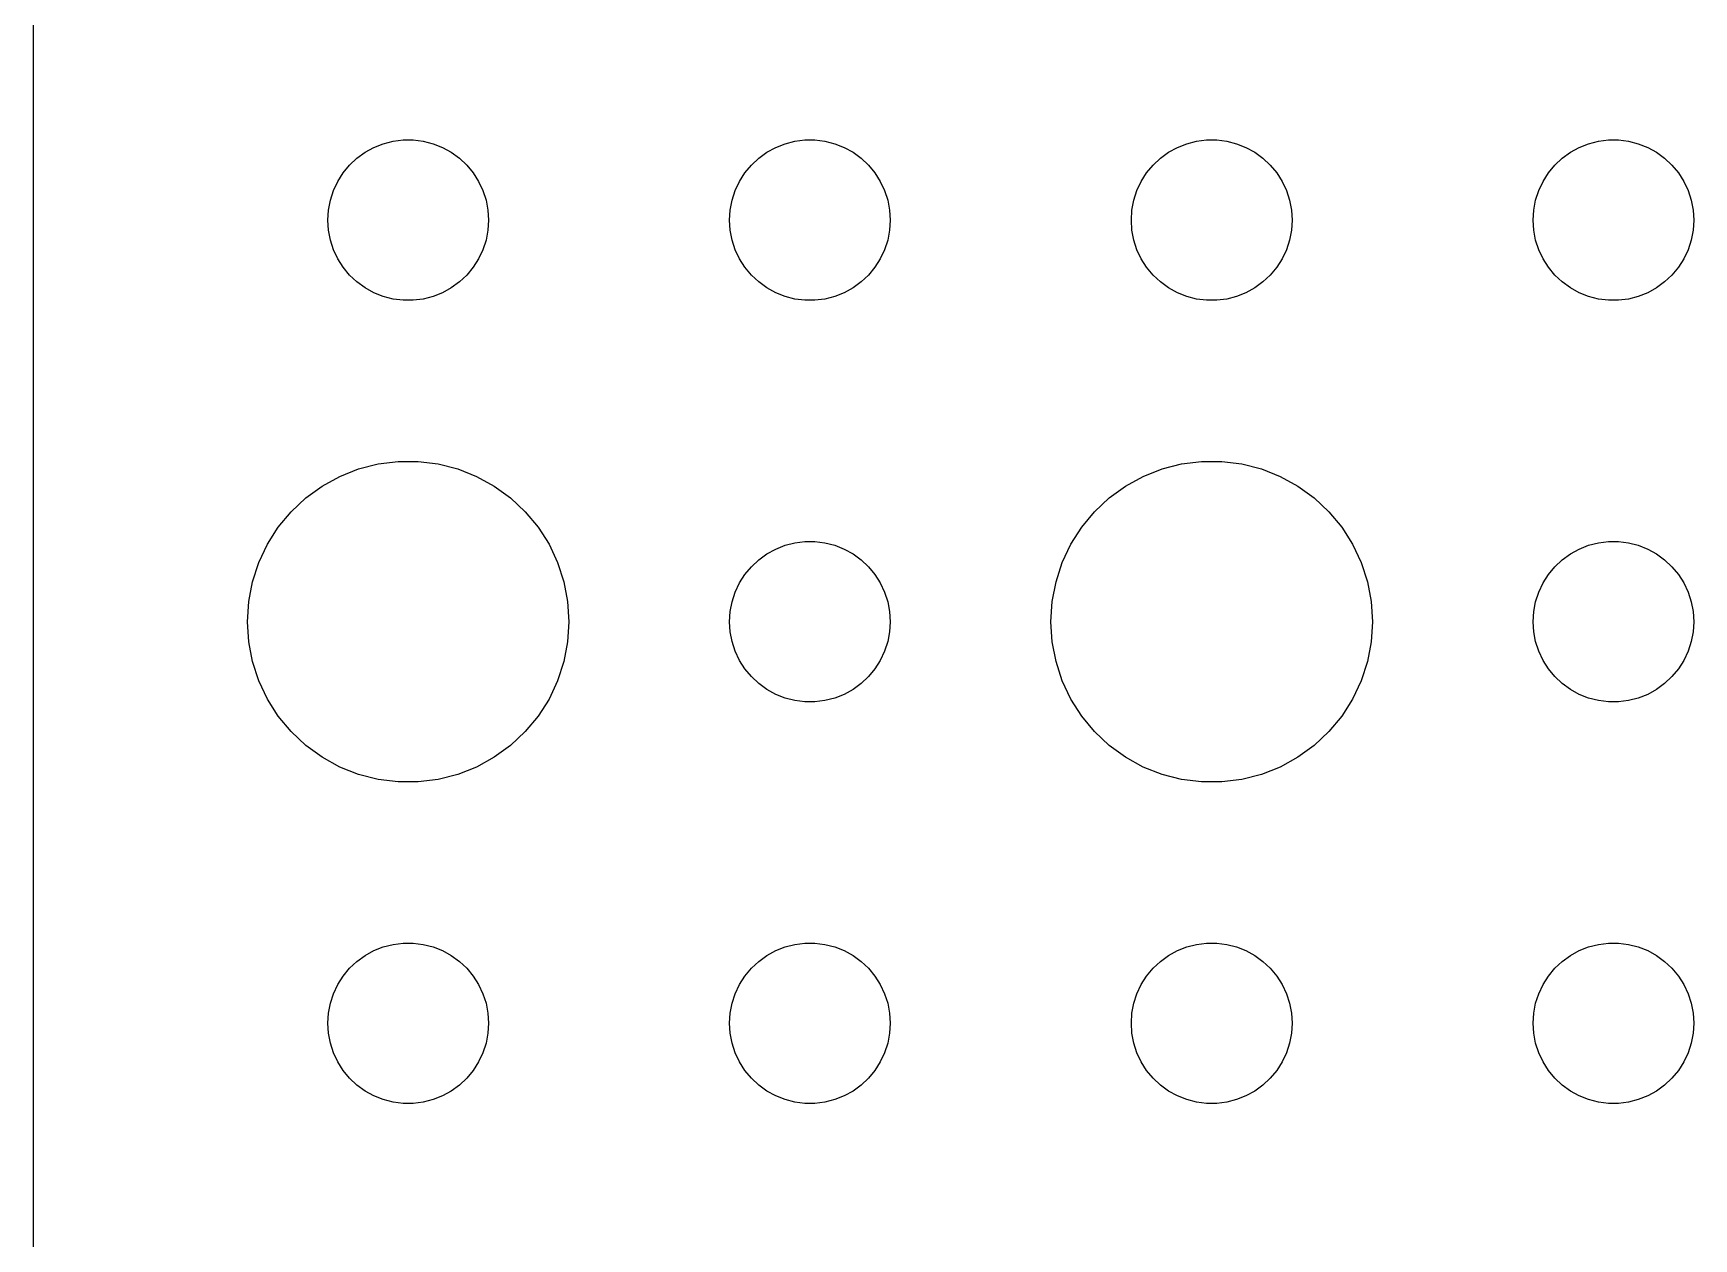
# Model space of a CAD drawing. Header units: metres. Extents: x -150 to 150, y -104 to 104.
# Drawn here: x -149.5 to -118.5, y -79.03 to -56.51 of the extents above; entities that cross this region are included whole.
import ezdxf

# ---------------------------------------------------------------- set-up
doc = ezdxf.new("R2010")
doc.units = ezdxf.units.M

msp = doc.modelspace()

# ---------------------------------------------------------------- linework, layer by layer
for p, q in [((-149.5, 99.5), (-149.5, -99.5)), ((-143.139, -58.6428), (-142.964, -58.5734)), ((-142.964, -58.5734), (-142.781, -58.5266)), ((-142.781, -58.5266), (-142.594, -58.503)), ((-142.594, -58.503), (-142.406, -58.503)), ((-142.406, -58.503), (-142.219, -58.5266)), ((-142.219, -58.5266), (-142.036, -58.5734)), ((-142.036, -58.5734), (-141.861, -58.6428)), ((-135.639, -58.6428), (-135.464, -58.5734)), ((-135.464, -58.5734), (-135.281, -58.5266)), ((-135.281, -58.5266), (-135.094, -58.503)), ((-135.094, -58.503), (-134.906, -58.503)), ((-134.906, -58.503), (-134.719, -58.5266)), ((-134.719, -58.5266), (-134.536, -58.5734)), ((-134.536, -58.5734), (-134.361, -58.6428)), ((-128.139, -58.6428), (-127.964, -58.5734)), ((-127.964, -58.5734), (-127.781, -58.5266)), ((-127.781, -58.5266), (-127.594, -58.503)), ((-127.594, -58.503), (-127.406, -58.503)), ((-127.406, -58.503), (-127.219, -58.5266)), ((-127.219, -58.5266), (-127.036, -58.5734)), ((-127.036, -58.5734), (-126.861, -58.6428)), ((-120.639, -58.6428), (-120.464, -58.5734)), ((-120.464, -58.5734), (-120.281, -58.5266)), ((-120.281, -58.5266), (-120.094, -58.503)), ((-120.094, -58.503), (-119.906, -58.503)), ((-119.906, -58.503), (-119.719, -58.5266)), ((-119.719, -58.5266), (-119.536, -58.5734)), ((-119.536, -58.5734), (-119.361, -58.6428)), ((-143.593, -58.9732), (-143.456, -58.8442)), ((-143.456, -58.8442), (-143.304, -58.7335)), ((-143.304, -58.7335), (-143.139, -58.6428)), ((-141.861, -58.6428), (-141.696, -58.7335)), ((-141.696, -58.7335), (-141.544, -58.8442)), ((-141.544, -58.8442), (-141.407, -58.9732)), ((-136.093, -58.9732), (-135.956, -58.8442)), ((-135.956, -58.8442), (-135.804, -58.7335)), ((-135.804, -58.7335), (-135.639, -58.6428)), ((-134.361, -58.6428), (-134.196, -58.7335)), ((-134.196, -58.7335), (-134.044, -58.8442)), ((-134.044, -58.8442), (-133.907, -58.9732)), ((-128.593, -58.9732), (-128.456, -58.8442)), ((-128.456, -58.8442), (-128.304, -58.7335)), ((-128.304, -58.7335), (-128.139, -58.6428)), ((-126.861, -58.6428), (-126.696, -58.7335)), ((-126.696, -58.7335), (-126.544, -58.8442)), ((-126.544, -58.8442), (-126.407, -58.9732)), ((-121.093, -58.9732), (-120.956, -58.8442)), ((-120.956, -58.8442), (-120.804, -58.7335)), ((-120.804, -58.7335), (-120.639, -58.6428)), ((-119.361, -58.6428), (-119.196, -58.7335)), ((-119.196, -58.7335), (-119.044, -58.8442)), ((-119.044, -58.8442), (-118.907, -58.9732)), ((-143.814, -59.2774), (-143.714, -59.1183)), ((-143.714, -59.1183), (-143.593, -58.9732)), ((-141.407, -58.9732), (-141.286, -59.1183)), ((-141.286, -59.1183), (-141.186, -59.2774)), ((-136.314, -59.2774), (-136.214, -59.1183)), ((-136.214, -59.1183), (-136.093, -58.9732)), ((-133.907, -58.9732), (-133.786, -59.1183)), ((-133.786, -59.1183), (-133.686, -59.2774)), ((-128.814, -59.2774), (-128.714, -59.1183)), ((-128.714, -59.1183), (-128.593, -58.9732)), ((-126.407, -58.9732), (-126.286, -59.1183)), ((-126.286, -59.1183), (-126.186, -59.2774)), ((-121.314, -59.2774), (-121.214, -59.1183)), ((-121.214, -59.1183), (-121.093, -58.9732)), ((-118.907, -58.9732), (-118.786, -59.1183)), ((-118.786, -59.1183), (-118.686, -59.2774)), ((-143.953, -59.627), (-143.895, -59.4478)), ((-143.895, -59.4478), (-143.814, -59.2774)), ((-141.186, -59.2774), (-141.105, -59.4478)), ((-141.105, -59.4478), (-141.047, -59.627)), ((-136.453, -59.627), (-136.395, -59.4478)), ((-136.395, -59.4478), (-136.314, -59.2774)), ((-133.686, -59.2774), (-133.605, -59.4478)), ((-133.605, -59.4478), (-133.547, -59.627)), ((-128.953, -59.627), (-128.895, -59.4478)), ((-128.895, -59.4478), (-128.814, -59.2774)), ((-126.186, -59.2774), (-126.105, -59.4478)), ((-126.105, -59.4478), (-126.047, -59.627)), ((-121.453, -59.627), (-121.395, -59.4478)), ((-121.395, -59.4478), (-121.314, -59.2774)), ((-118.686, -59.2774), (-118.605, -59.4478)), ((-118.605, -59.4478), (-118.547, -59.627)), ((-144, -60), (-143.988, -59.812)), ((-143.988, -59.812), (-143.953, -59.627)), ((-141.047, -59.627), (-141.012, -59.812)), ((-141.012, -59.812), (-141, -60)), ((-136.5, -60), (-136.488, -59.812)), ((-136.488, -59.812), (-136.453, -59.627)), ((-133.547, -59.627), (-133.512, -59.812)), ((-133.512, -59.812), (-133.5, -60)), ((-129, -60), (-128.988, -59.812)), ((-128.988, -59.812), (-128.953, -59.627)), ((-126.047, -59.627), (-126.012, -59.812)), ((-126.012, -59.812), (-126, -60)), ((-121.5, -60), (-121.488, -59.812)), ((-121.488, -59.812), (-121.453, -59.627)), ((-118.547, -59.627), (-118.512, -59.812)), ((-118.512, -59.812), (-118.5, -60)), ((-143.988, -60.188), (-144, -60)), ((-141, -60), (-141.012, -60.188)), ((-136.488, -60.188), (-136.5, -60)), ((-133.5, -60), (-133.512, -60.188)), ((-128.988, -60.188), (-129, -60)), ((-126, -60), (-126.012, -60.188)), ((-121.488, -60.188), (-121.5, -60)), ((-118.5, -60), (-118.512, -60.188)), ((-143.953, -60.373), (-143.988, -60.188)), ((-143.895, -60.5522), (-143.953, -60.373)), ((-141.047, -60.373), (-141.105, -60.5522)), ((-141.012, -60.188), (-141.047, -60.373)), ((-136.453, -60.373), (-136.488, -60.188)), ((-136.395, -60.5522), (-136.453, -60.373)), ((-133.547, -60.373), (-133.605, -60.5522)), ((-133.512, -60.188), (-133.547, -60.373)), ((-128.953, -60.373), (-128.988, -60.188)), ((-128.895, -60.5522), (-128.953, -60.373)), ((-126.047, -60.373), (-126.105, -60.5522)), ((-126.012, -60.188), (-126.047, -60.373)), ((-121.453, -60.373), (-121.488, -60.188)), ((-121.395, -60.5522), (-121.453, -60.373)), ((-118.547, -60.373), (-118.605, -60.5522)), ((-118.512, -60.188), (-118.547, -60.373)), ((-143.814, -60.7226), (-143.895, -60.5522)), ((-143.714, -60.8817), (-143.814, -60.7226)), ((-141.186, -60.7226), (-141.286, -60.8817)), ((-141.105, -60.5522), (-141.186, -60.7226)), ((-136.314, -60.7226), (-136.395, -60.5522)), ((-136.214, -60.8817), (-136.314, -60.7226)), ((-133.686, -60.7226), (-133.786, -60.8817)), ((-133.605, -60.5522), (-133.686, -60.7226)), ((-128.814, -60.7226), (-128.895, -60.5522)), ((-128.714, -60.8817), (-128.814, -60.7226)), ((-126.186, -60.7226), (-126.286, -60.8817)), ((-126.105, -60.5522), (-126.186, -60.7226)), ((-121.314, -60.7226), (-121.395, -60.5522)), ((-121.214, -60.8817), (-121.314, -60.7226)), ((-118.686, -60.7226), (-118.786, -60.8817)), ((-118.605, -60.5522), (-118.686, -60.7226)), ((-143.593, -61.0268), (-143.714, -60.8817)), ((-143.456, -61.1558), (-143.593, -61.0268)), ((-141.407, -61.0268), (-141.544, -61.1558)), ((-141.286, -60.8817), (-141.407, -61.0268)), ((-136.093, -61.0268), (-136.214, -60.8817)), ((-135.956, -61.1558), (-136.093, -61.0268)), ((-133.907, -61.0268), (-134.044, -61.1558)), ((-133.786, -60.8817), (-133.907, -61.0268)), ((-128.593, -61.0268), (-128.714, -60.8817)), ((-128.456, -61.1558), (-128.593, -61.0268)), ((-126.407, -61.0268), (-126.544, -61.1558)), ((-126.286, -60.8817), (-126.407, -61.0268)), ((-121.093, -61.0268), (-121.214, -60.8817)), ((-120.956, -61.1558), (-121.093, -61.0268)), ((-118.907, -61.0268), (-119.044, -61.1558)), ((-118.786, -60.8817), (-118.907, -61.0268)), ((-143.304, -61.2665), (-143.456, -61.1558)), ((-143.139, -61.3572), (-143.304, -61.2665)), ((-142.964, -61.4266), (-143.139, -61.3572)), ((-141.861, -61.3572), (-142.036, -61.4266)), ((-141.696, -61.2665), (-141.861, -61.3572)), ((-141.544, -61.1558), (-141.696, -61.2665)), ((-135.804, -61.2665), (-135.956, -61.1558)), ((-135.639, -61.3572), (-135.804, -61.2665)), ((-135.464, -61.4266), (-135.639, -61.3572)), ((-134.361, -61.3572), (-134.536, -61.4266)), ((-134.196, -61.2665), (-134.361, -61.3572)), ((-134.044, -61.1558), (-134.196, -61.2665)), ((-128.304, -61.2665), (-128.456, -61.1558)), ((-128.139, -61.3572), (-128.304, -61.2665)), ((-127.964, -61.4266), (-128.139, -61.3572)), ((-126.861, -61.3572), (-127.036, -61.4266)), ((-126.696, -61.2665), (-126.861, -61.3572)), ((-126.544, -61.1558), (-126.696, -61.2665)), ((-120.804, -61.2665), (-120.956, -61.1558)), ((-120.639, -61.3572), (-120.804, -61.2665)), ((-120.464, -61.4266), (-120.639, -61.3572)), ((-119.361, -61.3572), (-119.536, -61.4266)), ((-119.196, -61.2665), (-119.361, -61.3572)), ((-119.044, -61.1558), (-119.196, -61.2665)), ((-142.781, -61.4734), (-142.964, -61.4266)), ((-142.594, -61.497), (-142.781, -61.4734)), ((-142.406, -61.497), (-142.594, -61.497)), ((-142.219, -61.4734), (-142.406, -61.497)), ((-142.036, -61.4266), (-142.219, -61.4734)), ((-135.281, -61.4734), (-135.464, -61.4266)), ((-135.094, -61.497), (-135.281, -61.4734)), ((-134.906, -61.497), (-135.094, -61.497)), ((-134.719, -61.4734), (-134.906, -61.497)), ((-134.536, -61.4266), (-134.719, -61.4734)), ((-127.781, -61.4734), (-127.964, -61.4266)), ((-127.594, -61.497), (-127.781, -61.4734)), ((-127.406, -61.497), (-127.594, -61.497)), ((-127.219, -61.4734), (-127.406, -61.497)), ((-127.036, -61.4266), (-127.219, -61.4734)), ((-120.281, -61.4734), (-120.464, -61.4266)), ((-120.094, -61.497), (-120.281, -61.4734)), ((-119.906, -61.497), (-120.094, -61.497)), ((-119.719, -61.4734), (-119.906, -61.497)), ((-119.536, -61.4266), (-119.719, -61.4734)), ((-144.107, -64.967), (-143.777, -64.7855)), ((-143.777, -64.7855), (-143.427, -64.6468)), ((-143.427, -64.6468), (-143.062, -64.5531)), ((-143.062, -64.5531), (-142.688, -64.5059)), ((-142.688, -64.5059), (-142.312, -64.5059)), ((-142.312, -64.5059), (-141.938, -64.5531)), ((-141.938, -64.5531), (-141.573, -64.6468)), ((-141.573, -64.6468), (-141.223, -64.7855)), ((-141.223, -64.7855), (-140.893, -64.967)), ((-129.107, -64.967), (-128.777, -64.7855)), ((-128.777, -64.7855), (-128.427, -64.6468)), ((-128.427, -64.6468), (-128.062, -64.5531)), ((-128.062, -64.5531), (-127.688, -64.5059)), ((-127.688, -64.5059), (-127.312, -64.5059)), ((-127.312, -64.5059), (-126.938, -64.5531)), ((-126.938, -64.5531), (-126.573, -64.6468)), ((-126.573, -64.6468), (-126.223, -64.7855)), ((-126.223, -64.7855), (-125.893, -64.967)), ((-144.412, -65.1885), (-144.107, -64.967)), ((-140.893, -64.967), (-140.588, -65.1885)), ((-129.412, -65.1885), (-129.107, -64.967)), ((-125.893, -64.967), (-125.588, -65.1885)), ((-144.687, -65.4464), (-144.412, -65.1885)), ((-140.588, -65.1885), (-140.313, -65.4464)), ((-129.687, -65.4464), (-129.412, -65.1885)), ((-125.588, -65.1885), (-125.313, -65.4464)), ((-144.927, -65.7366), (-144.687, -65.4464)), ((-140.313, -65.4464), (-140.073, -65.7366)), ((-129.927, -65.7366), (-129.687, -65.4464)), ((-125.313, -65.4464), (-125.073, -65.7366)), ((-145.129, -66.0547), (-144.927, -65.7366)), ((-140.073, -65.7366), (-139.871, -66.0547)), ((-135.464, -66.0734), (-135.281, -66.0266)), ((-135.281, -66.0266), (-135.094, -66.003)), ((-135.094, -66.003), (-134.906, -66.003)), ((-134.906, -66.003), (-134.719, -66.0266)), ((-134.719, -66.0266), (-134.536, -66.0734)), ((-130.129, -66.0547), (-129.927, -65.7366)), ((-125.073, -65.7366), (-124.871, -66.0547)), ((-120.464, -66.0734), (-120.281, -66.0266)), ((-120.281, -66.0266), (-120.094, -66.003)), ((-120.094, -66.003), (-119.906, -66.003)), ((-119.906, -66.003), (-119.719, -66.0266)), ((-119.719, -66.0266), (-119.536, -66.0734)), ((-145.289, -66.3956), (-145.129, -66.0547)), ((-139.871, -66.0547), (-139.711, -66.3956)), ((-135.956, -66.3442), (-135.804, -66.2335)), ((-135.804, -66.2335), (-135.639, -66.1428)), ((-135.639, -66.1428), (-135.464, -66.0734)), ((-134.536, -66.0734), (-134.361, -66.1428)), ((-134.361, -66.1428), (-134.196, -66.2335)), ((-134.196, -66.2335), (-134.044, -66.3442)), ((-130.289, -66.3956), (-130.129, -66.0547)), ((-124.871, -66.0547), (-124.711, -66.3956)), ((-120.956, -66.3442), (-120.804, -66.2335)), ((-120.804, -66.2335), (-120.639, -66.1428)), ((-120.639, -66.1428), (-120.464, -66.0734)), ((-119.536, -66.0734), (-119.361, -66.1428)), ((-119.361, -66.1428), (-119.196, -66.2335)), ((-119.196, -66.2335), (-119.044, -66.3442)), ((-145.406, -66.7539), (-145.289, -66.3956)), ((-139.711, -66.3956), (-139.594, -66.7539)), ((-136.314, -66.7774), (-136.214, -66.6183)), ((-136.214, -66.6183), (-136.093, -66.4732)), ((-136.093, -66.4732), (-135.956, -66.3442)), ((-134.044, -66.3442), (-133.907, -66.4732)), ((-133.907, -66.4732), (-133.786, -66.6183)), ((-133.786, -66.6183), (-133.686, -66.7774)), ((-130.406, -66.7539), (-130.289, -66.3956)), ((-124.711, -66.3956), (-124.594, -66.7539)), ((-121.314, -66.7774), (-121.214, -66.6183)), ((-121.214, -66.6183), (-121.093, -66.4732)), ((-121.093, -66.4732), (-120.956, -66.3442)), ((-119.044, -66.3442), (-118.907, -66.4732)), ((-118.907, -66.4732), (-118.786, -66.6183)), ((-118.786, -66.6183), (-118.686, -66.7774)), ((-145.476, -67.124), (-145.406, -66.7539)), ((-139.594, -66.7539), (-139.524, -67.124)), ((-136.453, -67.127), (-136.395, -66.9478)), ((-136.395, -66.9478), (-136.314, -66.7774)), ((-133.686, -66.7774), (-133.605, -66.9478)), ((-133.605, -66.9478), (-133.547, -67.127)), ((-130.476, -67.124), (-130.406, -66.7539)), ((-124.594, -66.7539), (-124.524, -67.124)), ((-121.453, -67.127), (-121.395, -66.9478)), ((-121.395, -66.9478), (-121.314, -66.7774)), ((-118.686, -66.7774), (-118.605, -66.9478)), ((-118.605, -66.9478), (-118.547, -67.127)), ((-145.5, -67.5), (-145.476, -67.124)), ((-139.524, -67.124), (-139.5, -67.5)), ((-136.488, -67.312), (-136.453, -67.127)), ((-133.547, -67.127), (-133.512, -67.312)), ((-130.5, -67.5), (-130.476, -67.124)), ((-124.524, -67.124), (-124.5, -67.5)), ((-121.488, -67.312), (-121.453, -67.127)), ((-118.547, -67.127), (-118.512, -67.312)), ((-145.476, -67.876), (-145.5, -67.5)), ((-139.5, -67.5), (-139.524, -67.876)), ((-136.5, -67.5), (-136.488, -67.312)), ((-136.488, -67.688), (-136.5, -67.5)), ((-133.512, -67.312), (-133.5, -67.5)), ((-133.5, -67.5), (-133.512, -67.688)), ((-130.476, -67.876), (-130.5, -67.5)), ((-124.5, -67.5), (-124.524, -67.876)), ((-121.5, -67.5), (-121.488, -67.312)), ((-121.488, -67.688), (-121.5, -67.5)), ((-118.512, -67.312), (-118.5, -67.5)), ((-118.5, -67.5), (-118.512, -67.688)), ((-145.406, -68.2461), (-145.476, -67.876)), ((-139.524, -67.876), (-139.594, -68.2461)), ((-136.453, -67.873), (-136.488, -67.688)), ((-136.395, -68.0522), (-136.453, -67.873)), ((-133.547, -67.873), (-133.605, -68.0522)), ((-133.512, -67.688), (-133.547, -67.873)), ((-130.406, -68.2461), (-130.476, -67.876)), ((-124.524, -67.876), (-124.594, -68.2461)), ((-121.453, -67.873), (-121.488, -67.688)), ((-121.395, -68.0522), (-121.453, -67.873)), ((-118.547, -67.873), (-118.605, -68.0522)), ((-118.512, -67.688), (-118.547, -67.873)), ((-136.314, -68.2226), (-136.395, -68.0522)), ((-133.605, -68.0522), (-133.686, -68.2226)), ((-121.314, -68.2226), (-121.395, -68.0522)), ((-118.605, -68.0522), (-118.686, -68.2226)), ((-145.289, -68.6044), (-145.406, -68.2461)), ((-139.594, -68.2461), (-139.711, -68.6044)), ((-136.214, -68.3817), (-136.314, -68.2226)), ((-136.093, -68.5268), (-136.214, -68.3817)), ((-133.786, -68.3817), (-133.907, -68.5268)), ((-133.686, -68.2226), (-133.786, -68.3817)), ((-130.289, -68.6044), (-130.406, -68.2461)), ((-124.594, -68.2461), (-124.711, -68.6044)), ((-121.214, -68.3817), (-121.314, -68.2226)), ((-121.093, -68.5268), (-121.214, -68.3817)), ((-118.786, -68.3817), (-118.907, -68.5268)), ((-118.686, -68.2226), (-118.786, -68.3817)), ((-145.129, -68.9453), (-145.289, -68.6044)), ((-139.711, -68.6044), (-139.871, -68.9453)), ((-135.956, -68.6558), (-136.093, -68.5268)), ((-135.804, -68.7665), (-135.956, -68.6558)), ((-135.639, -68.8572), (-135.804, -68.7665)), ((-134.196, -68.7665), (-134.361, -68.8572)), ((-134.044, -68.6558), (-134.196, -68.7665)), ((-133.907, -68.5268), (-134.044, -68.6558)), ((-130.129, -68.9453), (-130.289, -68.6044)), ((-124.711, -68.6044), (-124.871, -68.9453)), ((-120.956, -68.6558), (-121.093, -68.5268)), ((-120.804, -68.7665), (-120.956, -68.6558)), ((-120.639, -68.8572), (-120.804, -68.7665)), ((-119.196, -68.7665), (-119.361, -68.8572)), ((-119.044, -68.6558), (-119.196, -68.7665)), ((-118.907, -68.5268), (-119.044, -68.6558)), ((-144.927, -69.2634), (-145.129, -68.9453)), ((-139.871, -68.9453), (-140.073, -69.2634)), ((-135.464, -68.9266), (-135.639, -68.8572)), ((-135.281, -68.9734), (-135.464, -68.9266)), ((-135.094, -68.997), (-135.281, -68.9734)), ((-134.906, -68.997), (-135.094, -68.997)), ((-134.719, -68.9734), (-134.906, -68.997)), ((-134.536, -68.9266), (-134.719, -68.9734)), ((-134.361, -68.8572), (-134.536, -68.9266)), ((-129.927, -69.2634), (-130.129, -68.9453)), ((-124.871, -68.9453), (-125.073, -69.2634)), ((-120.464, -68.9266), (-120.639, -68.8572)), ((-120.281, -68.9734), (-120.464, -68.9266)), ((-120.094, -68.997), (-120.281, -68.9734)), ((-119.906, -68.997), (-120.094, -68.997)), ((-119.719, -68.9734), (-119.906, -68.997)), ((-119.536, -68.9266), (-119.719, -68.9734)), ((-119.361, -68.8572), (-119.536, -68.9266)), ((-144.687, -69.5536), (-144.927, -69.2634)), ((-140.073, -69.2634), (-140.313, -69.5536)), ((-129.687, -69.5536), (-129.927, -69.2634)), ((-125.073, -69.2634), (-125.313, -69.5536)), ((-144.412, -69.8115), (-144.687, -69.5536)), ((-140.313, -69.5536), (-140.588, -69.8115)), ((-129.412, -69.8115), (-129.687, -69.5536)), ((-125.313, -69.5536), (-125.588, -69.8115)), ((-144.107, -70.033), (-144.412, -69.8115)), ((-143.777, -70.2145), (-144.107, -70.033)), ((-140.893, -70.033), (-141.223, -70.2145)), ((-140.588, -69.8115), (-140.893, -70.033)), ((-129.107, -70.033), (-129.412, -69.8115)), ((-128.777, -70.2145), (-129.107, -70.033)), ((-125.893, -70.033), (-126.223, -70.2145)), ((-125.588, -69.8115), (-125.893, -70.033)), ((-143.427, -70.3532), (-143.777, -70.2145)), ((-143.062, -70.4469), (-143.427, -70.3532)), ((-141.573, -70.3532), (-141.938, -70.4469)), ((-141.223, -70.2145), (-141.573, -70.3532)), ((-128.427, -70.3532), (-128.777, -70.2145)), ((-128.062, -70.4469), (-128.427, -70.3532)), ((-126.573, -70.3532), (-126.938, -70.4469)), ((-126.223, -70.2145), (-126.573, -70.3532)), ((-142.688, -70.4941), (-143.062, -70.4469)), ((-142.312, -70.4941), (-142.688, -70.4941)), ((-141.938, -70.4469), (-142.312, -70.4941)), ((-127.688, -70.4941), (-128.062, -70.4469)), ((-127.312, -70.4941), (-127.688, -70.4941)), ((-126.938, -70.4469), (-127.312, -70.4941)), ((-143.456, -73.8442), (-143.304, -73.7335)), ((-143.304, -73.7335), (-143.139, -73.6428)), ((-143.139, -73.6428), (-142.964, -73.5734)), ((-142.964, -73.5734), (-142.781, -73.5266)), ((-142.781, -73.5266), (-142.594, -73.503)), ((-142.594, -73.503), (-142.406, -73.503)), ((-142.406, -73.503), (-142.219, -73.5266)), ((-142.219, -73.5266), (-142.036, -73.5734)), ((-142.036, -73.5734), (-141.861, -73.6428)), ((-141.861, -73.6428), (-141.696, -73.7335)), ((-141.696, -73.7335), (-141.544, -73.8442)), ((-135.956, -73.8442), (-135.804, -73.7335)), ((-135.804, -73.7335), (-135.639, -73.6428)), ((-135.639, -73.6428), (-135.464, -73.5734)), ((-135.464, -73.5734), (-135.281, -73.5266)), ((-135.281, -73.5266), (-135.094, -73.503)), ((-135.094, -73.503), (-134.906, -73.503)), ((-134.906, -73.503), (-134.719, -73.5266)), ((-134.719, -73.5266), (-134.536, -73.5734)), ((-134.536, -73.5734), (-134.361, -73.6428)), ((-134.361, -73.6428), (-134.196, -73.7335)), ((-134.196, -73.7335), (-134.044, -73.8442)), ((-128.456, -73.8442), (-128.304, -73.7335)), ((-128.304, -73.7335), (-128.139, -73.6428)), ((-128.139, -73.6428), (-127.964, -73.5734)), ((-127.964, -73.5734), (-127.781, -73.5266)), ((-127.781, -73.5266), (-127.594, -73.503)), ((-127.594, -73.503), (-127.406, -73.503)), ((-127.406, -73.503), (-127.219, -73.5266)), ((-127.219, -73.5266), (-127.036, -73.5734)), ((-127.036, -73.5734), (-126.861, -73.6428)), ((-126.861, -73.6428), (-126.696, -73.7335)), ((-126.696, -73.7335), (-126.544, -73.8442)), ((-120.956, -73.8442), (-120.804, -73.7335)), ((-120.804, -73.7335), (-120.639, -73.6428)), ((-120.639, -73.6428), (-120.464, -73.5734)), ((-120.464, -73.5734), (-120.281, -73.5266)), ((-120.281, -73.5266), (-120.094, -73.503)), ((-120.094, -73.503), (-119.906, -73.503)), ((-119.906, -73.503), (-119.719, -73.5266)), ((-119.719, -73.5266), (-119.536, -73.5734)), ((-119.536, -73.5734), (-119.361, -73.6428)), ((-119.361, -73.6428), (-119.196, -73.7335)), ((-119.196, -73.7335), (-119.044, -73.8442)), ((-143.714, -74.1183), (-143.593, -73.9732)), ((-143.593, -73.9732), (-143.456, -73.8442)), ((-141.544, -73.8442), (-141.407, -73.9732)), ((-141.407, -73.9732), (-141.286, -74.1183)), ((-136.214, -74.1183), (-136.093, -73.9732)), ((-136.093, -73.9732), (-135.956, -73.8442)), ((-134.044, -73.8442), (-133.907, -73.9732)), ((-133.907, -73.9732), (-133.786, -74.1183)), ((-128.714, -74.1183), (-128.593, -73.9732)), ((-128.593, -73.9732), (-128.456, -73.8442)), ((-126.544, -73.8442), (-126.407, -73.9732)), ((-126.407, -73.9732), (-126.286, -74.1183)), ((-121.214, -74.1183), (-121.093, -73.9732)), ((-121.093, -73.9732), (-120.956, -73.8442)), ((-119.044, -73.8442), (-118.907, -73.9732)), ((-118.907, -73.9732), (-118.786, -74.1183)), ((-143.895, -74.4478), (-143.814, -74.2774)), ((-143.814, -74.2774), (-143.714, -74.1183)), ((-141.286, -74.1183), (-141.186, -74.2774)), ((-141.186, -74.2774), (-141.105, -74.4478)), ((-136.395, -74.4478), (-136.314, -74.2774)), ((-136.314, -74.2774), (-136.214, -74.1183)), ((-133.786, -74.1183), (-133.686, -74.2774)), ((-133.686, -74.2774), (-133.605, -74.4478)), ((-128.895, -74.4478), (-128.814, -74.2774)), ((-128.814, -74.2774), (-128.714, -74.1183)), ((-126.286, -74.1183), (-126.186, -74.2774)), ((-126.186, -74.2774), (-126.105, -74.4478)), ((-121.395, -74.4478), (-121.314, -74.2774)), ((-121.314, -74.2774), (-121.214, -74.1183)), ((-118.786, -74.1183), (-118.686, -74.2774)), ((-118.686, -74.2774), (-118.605, -74.4478)), ((-143.988, -74.812), (-143.953, -74.627)), ((-143.953, -74.627), (-143.895, -74.4478)), ((-141.105, -74.4478), (-141.047, -74.627)), ((-141.047, -74.627), (-141.012, -74.812)), ((-136.488, -74.812), (-136.453, -74.627)), ((-136.453, -74.627), (-136.395, -74.4478)), ((-133.605, -74.4478), (-133.547, -74.627)), ((-133.547, -74.627), (-133.512, -74.812)), ((-128.988, -74.812), (-128.953, -74.627)), ((-128.953, -74.627), (-128.895, -74.4478)), ((-126.105, -74.4478), (-126.047, -74.627)), ((-126.047, -74.627), (-126.012, -74.812)), ((-121.488, -74.812), (-121.453, -74.627)), ((-121.453, -74.627), (-121.395, -74.4478)), ((-118.605, -74.4478), (-118.547, -74.627)), ((-118.547, -74.627), (-118.512, -74.812)), ((-144, -75), (-143.988, -74.812)), ((-143.988, -75.188), (-144, -75)), ((-141.012, -74.812), (-141, -75)), ((-141, -75), (-141.012, -75.188)), ((-136.5, -75), (-136.488, -74.812)), ((-136.488, -75.188), (-136.5, -75)), ((-133.512, -74.812), (-133.5, -75)), ((-133.5, -75), (-133.512, -75.188)), ((-129, -75), (-128.988, -74.812)), ((-128.988, -75.188), (-129, -75)), ((-126.012, -74.812), (-126, -75)), ((-126, -75), (-126.012, -75.188)), ((-121.5, -75), (-121.488, -74.812)), ((-121.488, -75.188), (-121.5, -75)), ((-118.512, -74.812), (-118.5, -75)), ((-118.5, -75), (-118.512, -75.188)), ((-143.953, -75.373), (-143.988, -75.188)), ((-141.012, -75.188), (-141.047, -75.373)), ((-136.453, -75.373), (-136.488, -75.188)), ((-133.512, -75.188), (-133.547, -75.373)), ((-128.953, -75.373), (-128.988, -75.188)), ((-126.012, -75.188), (-126.047, -75.373)), ((-121.453, -75.373), (-121.488, -75.188)), ((-118.512, -75.188), (-118.547, -75.373)), ((-143.895, -75.5522), (-143.953, -75.373)), ((-143.814, -75.7226), (-143.895, -75.5522)), ((-141.105, -75.5522), (-141.186, -75.7226)), ((-141.047, -75.373), (-141.105, -75.5522)), ((-136.395, -75.5522), (-136.453, -75.373)), ((-136.314, -75.7226), (-136.395, -75.5522)), ((-133.605, -75.5522), (-133.686, -75.7226)), ((-133.547, -75.373), (-133.605, -75.5522)), ((-128.895, -75.5522), (-128.953, -75.373)), ((-128.814, -75.7226), (-128.895, -75.5522)), ((-126.105, -75.5522), (-126.186, -75.7226)), ((-126.047, -75.373), (-126.105, -75.5522)), ((-121.395, -75.5522), (-121.453, -75.373)), ((-121.314, -75.7226), (-121.395, -75.5522)), ((-118.605, -75.5522), (-118.686, -75.7226)), ((-118.547, -75.373), (-118.605, -75.5522)), ((-143.714, -75.8817), (-143.814, -75.7226)), ((-143.593, -76.0268), (-143.714, -75.8817)), ((-141.286, -75.8817), (-141.407, -76.0268)), ((-141.186, -75.7226), (-141.286, -75.8817)), ((-136.214, -75.8817), (-136.314, -75.7226)), ((-136.093, -76.0268), (-136.214, -75.8817)), ((-133.786, -75.8817), (-133.907, -76.0268)), ((-133.686, -75.7226), (-133.786, -75.8817)), ((-128.714, -75.8817), (-128.814, -75.7226)), ((-128.593, -76.0268), (-128.714, -75.8817)), ((-126.286, -75.8817), (-126.407, -76.0268)), ((-126.186, -75.7226), (-126.286, -75.8817)), ((-121.214, -75.8817), (-121.314, -75.7226)), ((-121.093, -76.0268), (-121.214, -75.8817)), ((-118.786, -75.8817), (-118.907, -76.0268)), ((-118.686, -75.7226), (-118.786, -75.8817)), ((-143.456, -76.1558), (-143.593, -76.0268)), ((-143.304, -76.2665), (-143.456, -76.1558)), ((-141.544, -76.1558), (-141.696, -76.2665)), ((-141.407, -76.0268), (-141.544, -76.1558)), ((-135.956, -76.1558), (-136.093, -76.0268)), ((-135.804, -76.2665), (-135.956, -76.1558)), ((-134.044, -76.1558), (-134.196, -76.2665)), ((-133.907, -76.0268), (-134.044, -76.1558)), ((-128.456, -76.1558), (-128.593, -76.0268)), ((-128.304, -76.2665), (-128.456, -76.1558)), ((-126.544, -76.1558), (-126.696, -76.2665)), ((-126.407, -76.0268), (-126.544, -76.1558)), ((-120.956, -76.1558), (-121.093, -76.0268)), ((-120.804, -76.2665), (-120.956, -76.1558)), ((-119.044, -76.1558), (-119.196, -76.2665)), ((-118.907, -76.0268), (-119.044, -76.1558)), ((-143.139, -76.3572), (-143.304, -76.2665)), ((-142.964, -76.4266), (-143.139, -76.3572)), ((-142.781, -76.4734), (-142.964, -76.4266)), ((-142.594, -76.497), (-142.781, -76.4734)), ((-142.406, -76.497), (-142.594, -76.497)), ((-142.219, -76.4734), (-142.406, -76.497)), ((-142.036, -76.4266), (-142.219, -76.4734)), ((-141.861, -76.3572), (-142.036, -76.4266)), ((-141.696, -76.2665), (-141.861, -76.3572)), ((-135.639, -76.3572), (-135.804, -76.2665)), ((-135.464, -76.4266), (-135.639, -76.3572)), ((-135.281, -76.4734), (-135.464, -76.4266)), ((-135.094, -76.497), (-135.281, -76.4734)), ((-134.906, -76.497), (-135.094, -76.497)), ((-134.719, -76.4734), (-134.906, -76.497)), ((-134.536, -76.4266), (-134.719, -76.4734)), ((-134.361, -76.3572), (-134.536, -76.4266)), ((-134.196, -76.2665), (-134.361, -76.3572)), ((-128.139, -76.3572), (-128.304, -76.2665)), ((-127.964, -76.4266), (-128.139, -76.3572)), ((-127.781, -76.4734), (-127.964, -76.4266)), ((-127.594, -76.497), (-127.781, -76.4734)), ((-127.406, -76.497), (-127.594, -76.497)), ((-127.219, -76.4734), (-127.406, -76.497)), ((-127.036, -76.4266), (-127.219, -76.4734)), ((-126.861, -76.3572), (-127.036, -76.4266)), ((-126.696, -76.2665), (-126.861, -76.3572)), ((-120.639, -76.3572), (-120.804, -76.2665)), ((-120.464, -76.4266), (-120.639, -76.3572)), ((-120.281, -76.4734), (-120.464, -76.4266)), ((-120.094, -76.497), (-120.281, -76.4734)), ((-119.906, -76.497), (-120.094, -76.497)), ((-119.719, -76.4734), (-119.906, -76.497)), ((-119.536, -76.4266), (-119.719, -76.4734)), ((-119.361, -76.3572), (-119.536, -76.4266)), ((-119.196, -76.2665), (-119.361, -76.3572))]:
    msp.add_line(p, q)

doc.saveas('drawing.dxf')
